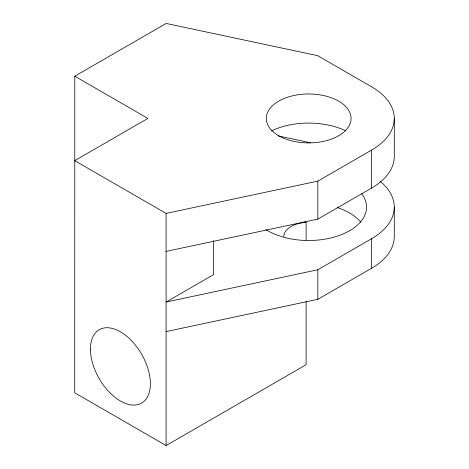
<?xml version="1.0" encoding="UTF-8"?>
<svg xmlns="http://www.w3.org/2000/svg" width="469" height="469" viewBox="0 0 469 469"><rect width="100%" height="100%" fill="white"/><g stroke="black" fill="none" stroke-linecap="round" stroke-linejoin="round"><path stroke-width="0.7" d="M166.096 445.55L166.096 251.396L317.841 219.105L371.571 188.087L371.571 150.098A77.537 44.766 0 0 0 371.571 86.788L317.66 55.659L166.149 23.45L74.788 76.207L74.718 392.793L166.096 445.55L306.105 364.718L306.105 301.162M166.096 251.396L166.096 213.407L74.718 160.65L147.858 118.423L74.788 76.207M317.841 219.105L317.841 181.122L371.571 150.098M394.282 118.446L394.282 156.429A77.537 44.766 0 0 1 371.571 188.087M213.653 240.585L213.653 274.588L166.096 302.042L317.841 269.757L371.571 238.733A77.537 44.766 0 0 0 379.913 181.116M166.096 331.589L317.841 299.304L371.571 268.28A77.537 44.766 0 0 0 394.282 236.622L394.282 207.081M166.096 213.407L317.841 181.122M306.11 240.022L306.11 222.494L302.229 222.787A24.81 14.328 0 0 0 283.839 236.622M278.34 135.94L310.507 142.775M304.85 221.761L306.11 222.494M371.571 238.733L371.571 268.28M317.841 269.757L317.841 299.304M271.434 130.904A57.898 33.428 0 0 1 345.888 130.91M337.604 207.673A57.898 33.428 0 0 1 360.813 222.113M361.722 193.709A57.898 33.428 0 0 1 340.101 235.151A57.898 33.428 0 0 1 265.771 229.534M90.435 349.106A42.386 24.476 60 0 0 135.394 405.034A42.386 24.476 60 0 0 135.394 345.09A42.386 24.476 60 0 0 90.435 349.106M278.692 135.752A42.386 24.476 0 0 0 349.604 124.783A42.386 24.476 0 0 0 297.692 94.808A42.386 24.476 0 0 0 278.692 135.752"/></g></svg>
